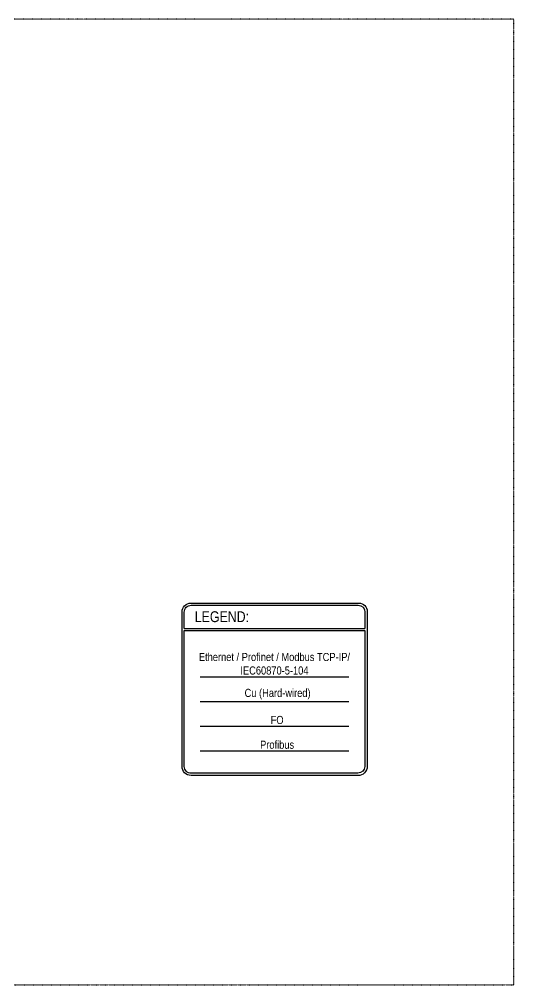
# Model space of a CAD drawing. Header units: inches. Extents: x 67578 to 72421, y -34894 to -31675.
# Drawn here: x 70773 to 72421, y -34894 to -31675 of the extents above; entities that cross this region are included whole.
import ezdxf

# ---------------------------------------------------------------- set-up
doc = ezdxf.new("R2010")
doc.units = ezdxf.units.IN
doc.header["$MEASUREMENT"] = 0
doc.linetypes.add('ACAD_ISO03W100', pattern=[30, 12, -18])
doc.layers.add('no_plot', color=7, linetype='Continuous', true_color=0xe600e6, plot=False)
doc.layers.add('SI-General', color=7, linetype='Continuous', lineweight=5)
for name, color, linetype, lineweight, true_color in [('SI-TOPOLOGY-Cu', 7, 'Continuous', 13, 0xef9206), ('SI-TOPOLOGY-Ethernet', 7, 'Continuous', 13, 0x3cf000), ('SI-TOPOLOGY-FO-sm', 7, 'Continuous', 13, 0xff7f7f), ('SI-TOPOLOGY-Profibus', 7, 'Continuous', 13, 0xf708af)]:
    doc.layers.add(name, color=color, linetype=linetype, lineweight=lineweight, true_color=true_color)
doc.styles.add('OPIS', font='ARIALN.TTF')

# ---------------------------------------------------------------- blocks, each defined once
blk = doc.blocks.new('LEGEND')
for p, q in [((5, -56.1), (406.6, -56.1)), ((5, -61.1), (406.6, -61.1))]:
    blk.add_line(p, q)
at = {"ltscale": 100}
blk.add_lwpolyline([(20, 0.1), (392.7, 0.1, -0.405988), (411.5, -18.8), (411.5, -363.2, -0.423349), (390.9, -383.2), (20, -383.2, -0.411694), (0, -363.2), (0, -19.9, -0.414214)], format="xyb", close=True, dxfattribs=at)
for points in [[(5, -56.1), (5, -19.9, -0.414214), (20, -4.9), (391.6, -4.9, -0.41295), (406.6, -19.9), (406.6, -56.1)], [(406.6, -61.1), (406.6, -363.2, -0.390218), (390.9, -378.2), (20, -378.2, -0.429818), (5, -363.2), (5, -61.1)]]:
    blk.add_lwpolyline(points, format="xyb", dxfattribs=at)
at = {"insert": (28.3, -18.2), "char_height": 20, "width": 300, "attachment_point": 1, "style": 'OPIS'}
blk.add_mtext('{\\fArial Narrow|b0|i0|c238|p34;\\H1.2x;LEGEND:}', dxfattribs=at)

msp = doc.modelspace()

# ---------------------------------------------------------------- linework, layer by layer
at = {"layer": 'no_plot', "linetype": 'ACAD_ISO03W100', "ltscale": 0.01}
msp.add_lwpolyline([(67578.3, -34894.2), (72421, -34894.2), (72421, -31674.6), (67578.3, -31674.6)], close=True, dxfattribs=at)
at = {"layer": 'SI-TOPOLOGY-Cu', "const_width": 4.5}
msp.add_lwpolyline([(71375.6, -33950.2), (71871.7, -33950.2)], dxfattribs=at)
at = {"layer": 'SI-TOPOLOGY-Ethernet', "const_width": 4.5}
msp.add_lwpolyline([(71375.6, -33867.7), (71871.7, -33867.7)], dxfattribs=at)
at = {"layer": 'SI-TOPOLOGY-FO-sm', "const_width": 4.5}
msp.add_lwpolyline([(71375.6, -34032.7), (71871.7, -34032.7)], dxfattribs=at)
at = {"layer": 'SI-TOPOLOGY-Profibus', "const_width": 4.5}
msp.add_lwpolyline([(71375.6, -34115.2), (71871.7, -34115.2)], dxfattribs=at)

# ---------------------------------------------------------------- block references
at = {"color": 0, "xscale": 1.5, "yscale": 1.5, "zscale": 1.5}
msp.add_blockref('LEGEND', (71315.5, -33621.6), dxfattribs=at)

# ---------------------------------------------------------------- texts
at = {"layer": 'SI-General', "color": 0, "char_height": 27, "attachment_point": 8, "style": 'OPIS'}
for s, insert, width in [('{\\C256;Ethernet / Profinet / Modbus TCP-IP/\\P}IEC60870-5-104', (71623.6, -33860.2), 513.334), ('Cu (Hard-wired)', (71634.1, -33942.7), 550.195), ('FO', (71632.5, -34025.2), 555.071), ('Profibus', (71632.5, -34107.7), 555.071)]:
    msp.add_mtext(s, dxfattribs=dict(at, insert=insert, width=width))

doc.saveas('drawing.dxf')
